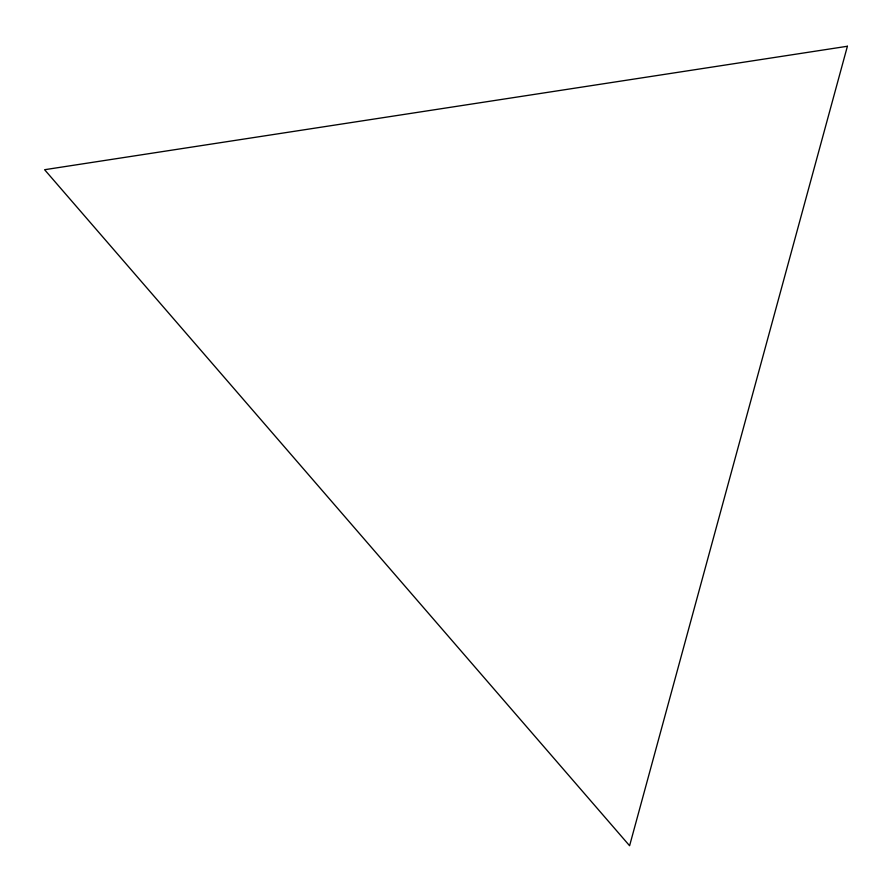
<?xml version="1.0" encoding="UTF-8"?>
<svg xmlns="http://www.w3.org/2000/svg" width="892" height="892" viewBox="0 0 892 892"><rect width="100%" height="100%" fill="white"/><g stroke="black" fill="none" stroke-linecap="round" stroke-linejoin="round"><path stroke-width="1.34" d="M847.4 46.261L629.596 845.739L44.6 169.714L847.4 46.261"/></g></svg>
